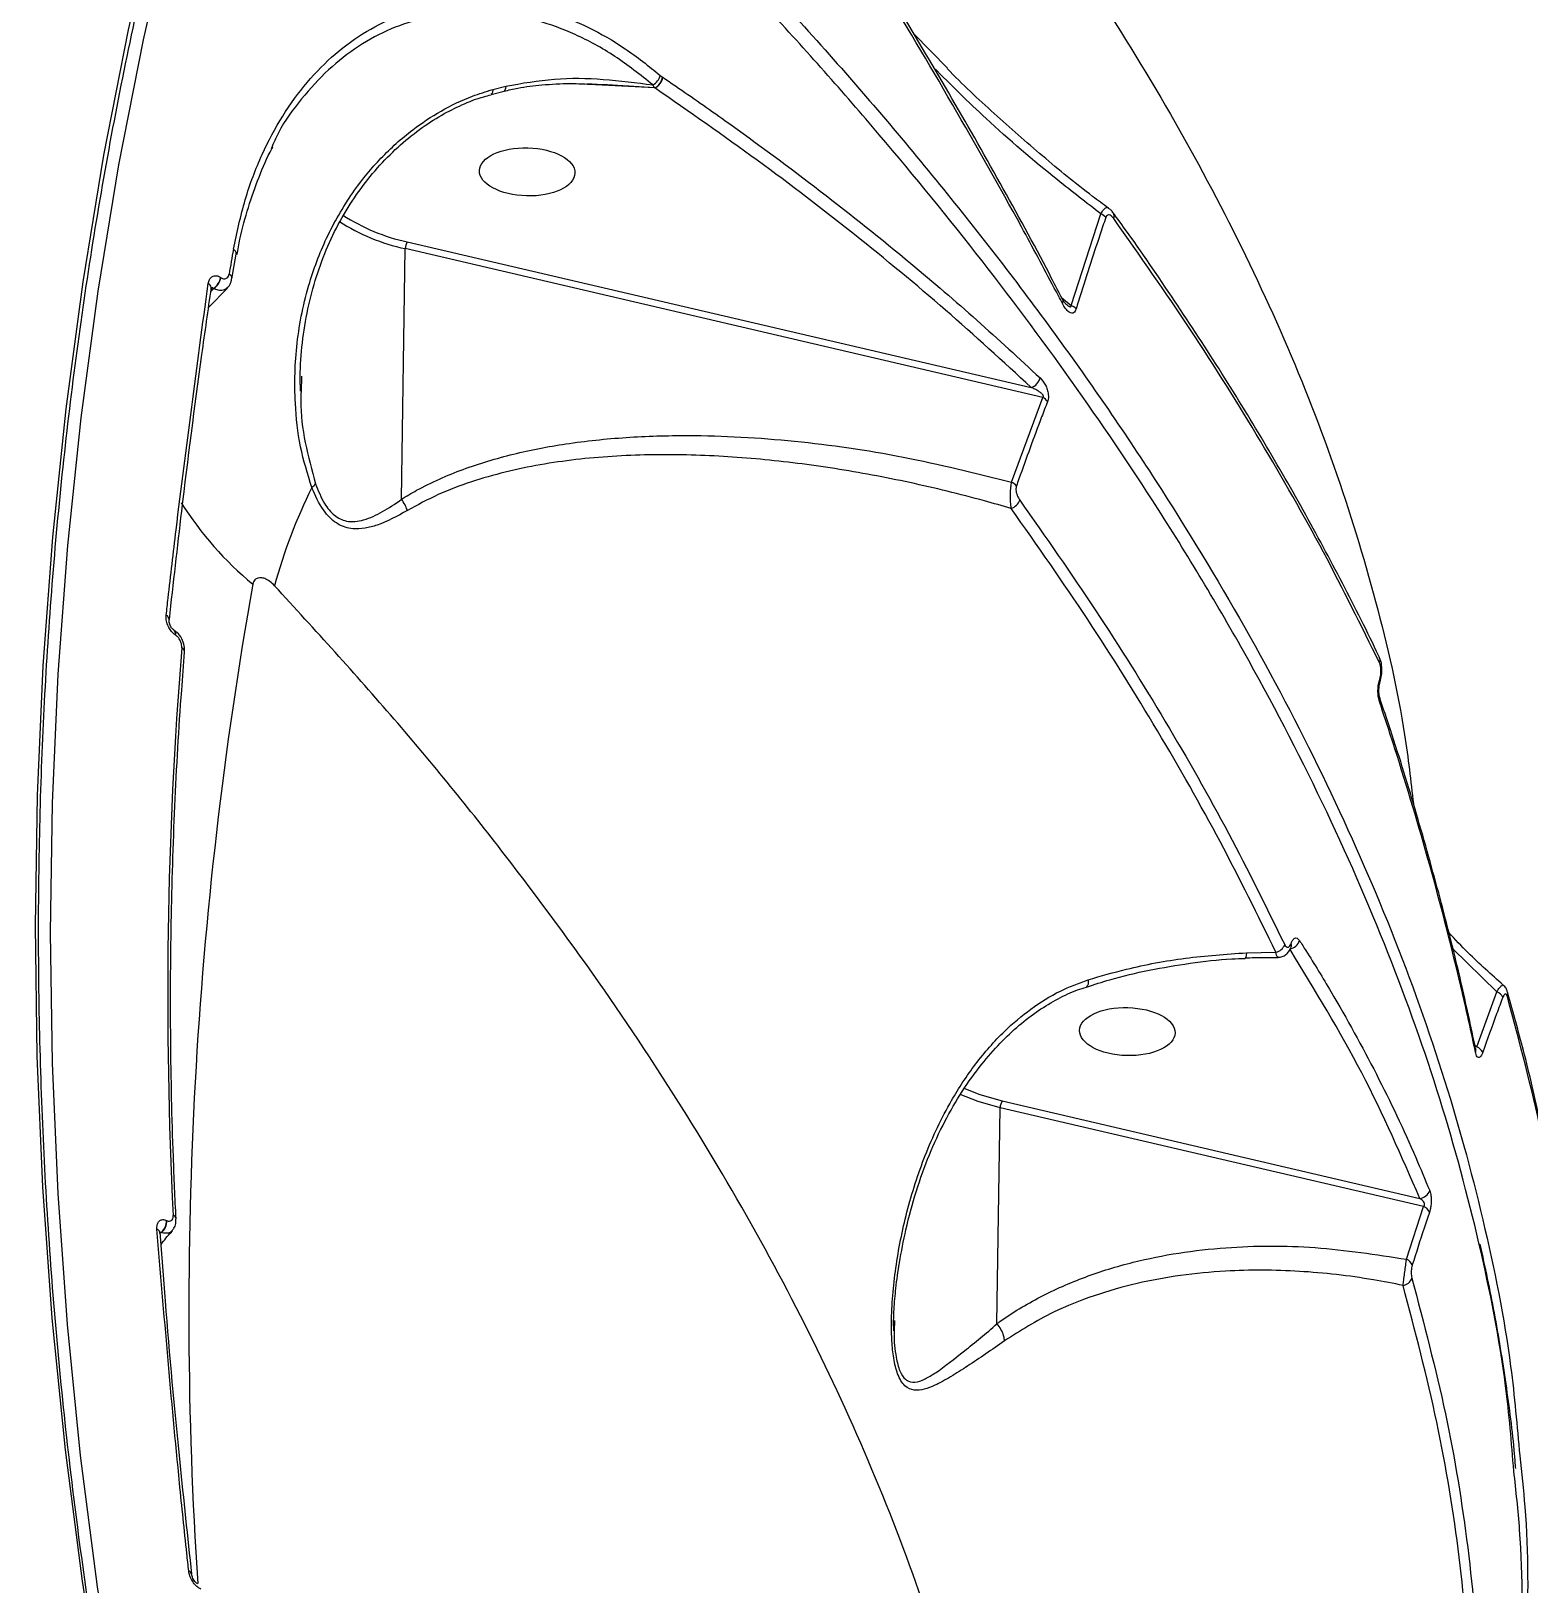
# Model space of a CAD drawing. Header units: millimetres. Extents: x -7245 to 6306, y -6696 to 5973.
# Drawn here: x 1462.9 to 1609.1, y -1767.3 to -1615.7 of the extents above; entities that cross this region are included whole.
import ezdxf

# ---------------------------------------------------------------- set-up
doc = ezdxf.new("R2010")
doc.units = ezdxf.units.MM
for name, color, linetype in [('DIKOM_ОБЪЕКТ', 7, 'Continuous'), ('DIKOM_РАЗМЕР_ЗОНА', 7, 'Continuous'), ('DIKOM_РАЗМЕР_ОБЪЕКТА', 7, 'Continuous')]:
    doc.layers.add(name, color=color, linetype=linetype)
doc.styles.add('style1', font='arial.ttf', dxfattribs={"width": 0.8})
doc.dimstyles.new('1-50', dxfattribs={"dimtxt": 300, "dimasz": 200, "dimexe": 100, "dimexo": 0, "dimgap": 100, "dimtad": 1, "dimtxsty": 'style1', "dimcen": 200, "dimclrd": 7, "dimclre": 7, "dimclrt": 7, "dimadec": 1, "dimazin": 2, "dimtfac": 1, "dimtmove": 0, "dimatfit": 2, "dimfxl": 0, "dimlwd": 25, "dimlwe": 18, "dimarcsym": 0})

# ---------------------------------------------------------------- blocks, each defined once
blk = doc.blocks.new('*D10')
at = {"layer": 'Defpoints', "color": 0, "transparency": 16777216}
for p in [(-4365.71, 2792.53), (4306.16, 475.6), (4306.16, -5965.27)]:
    blk.add_point(p, dxfattribs=at)
at = {"layer": 'DIKOM_РАЗМЕР_ОБЪЕКТА', "color": 7, "lineweight": 18, "transparency": 16777216}
for p, q in [((-4365.71, 2792.53), (-4365.71, -6065.27)), ((4306.16, 475.6), (4306.16, -6065.27))]:
    blk.add_line(p, q, dxfattribs=at)
at = {"layer": 'DIKOM_РАЗМЕР_ОБЪЕКТА', "color": 7, "lineweight": 25, "transparency": 16777216}
blk.add_line((-4165.71, -5965.27), (4106.16, -5965.27), dxfattribs=at)
at = {"layer": 'DIKOM_РАЗМЕР_ОБЪЕКТА', "color": 7, "transparency": 16777216}
for points in [[(-4165.71, -5931.93), (-4165.71, -5998.6), (-4365.71, -5965.27)], [(4106.16, -5931.93), (4106.16, -5998.6), (4306.16, -5965.27)]]:
    blk.add_solid(points, dxfattribs=at)
at = {"layer": 'DIKOM_РАЗМЕР_ОБЪЕКТА', "color": 7, "transparency": 16777216, "insert": (-85.78, -5712.1), "char_height": 300, "attachment_point": 5, "style": 'style1'}
blk.add_mtext('8650', dxfattribs=at)
blk = doc.blocks.new('*D11')
at = {"layer": 'Defpoints', "color": 0, "transparency": 16777216}
for p in [(-3472.32, 4472.83), (-6199.73, -2928.86), (1850.21, -2928.86)]:
    blk.add_point(p, dxfattribs=at)
at = {"layer": 'DIKOM_РАЗМЕР_ОБЪЕКТА', "color": 7, "lineweight": 18, "transparency": 16777216}
for p, q in [((-3472.32, 4472.83), (-6299.73, 4472.83)), ((1850.21, -2928.86), (-6299.73, -2928.86))]:
    blk.add_line(p, q, dxfattribs=at)
at = {"layer": 'DIKOM_РАЗМЕР_ОБЪЕКТА', "color": 7, "lineweight": 25, "transparency": 16777216}
blk.add_line((-6199.73, 4272.83), (-6199.73, -2728.86), dxfattribs=at)
at = {"layer": 'DIKOM_РАЗМЕР_ОБЪЕКТА', "color": 7, "transparency": 16777216}
for points in [[(-6233.06, 4272.83), (-6166.39, 4272.83), (-6199.73, 4472.83)], [(-6233.06, -2728.86), (-6166.39, -2728.86), (-6199.73, -2928.86)]]:
    blk.add_solid(points, dxfattribs=at)
at = {"layer": 'DIKOM_РАЗМЕР_ОБЪЕКТА', "color": 7, "transparency": 16777216, "insert": (-6452.9, 984.54), "char_height": 300, "attachment_point": 5, "rotation": 90, "style": 'style1'}
blk.add_mtext('7400', dxfattribs=at)
blk = doc.blocks.new('*D12')
at = {"layer": 'Defpoints', "color": 0, "transparency": 16777216}
for p in [(-5865.71, 123.34), (6306.18, -91.92), (6306.18, -6596.14)]:
    blk.add_point(p, dxfattribs=at)
at = {"layer": 'DIKOM_РАЗМЕР_ЗОНА', "color": 7, "lineweight": 18, "transparency": 16777216}
for p, q in [((-5865.71, 123.34), (-5865.71, -6696.14)), ((6306.18, -91.92), (6306.18, -6696.14))]:
    blk.add_line(p, q, dxfattribs=at)
at = {"layer": 'DIKOM_РАЗМЕР_ЗОНА', "color": 7, "lineweight": 25, "transparency": 16777216}
blk.add_line((-5665.71, -6596.14), (6106.18, -6596.14), dxfattribs=at)
at = {"layer": 'DIKOM_РАЗМЕР_ЗОНА', "color": 7, "transparency": 16777216}
for points in [[(-5665.71, -6562.81), (-5665.71, -6629.48), (-5865.71, -6596.14)], [(6106.18, -6562.81), (6106.18, -6629.48), (6306.18, -6596.14)]]:
    blk.add_solid(points, dxfattribs=at)
at = {"layer": 'DIKOM_РАЗМЕР_ЗОНА', "color": 7, "transparency": 16777216, "insert": (-71.19, -6342.97), "char_height": 300, "attachment_point": 5, "style": 'style1'}
blk.add_mtext('12150', dxfattribs=at)
blk = doc.blocks.new('*D13')
at = {"layer": 'Defpoints', "color": 0, "transparency": 16777216}
for p in [(-4231.86, 5972.83), (-6795, -4928.88), (1792.4, -4928.88)]:
    blk.add_point(p, dxfattribs=at)
at = {"layer": 'DIKOM_РАЗМЕР_ЗОНА', "color": 7, "lineweight": 18, "transparency": 16777216}
for p, q in [((-4231.86, 5972.83), (-6895, 5972.83)), ((1792.4, -4928.88), (-6895, -4928.88))]:
    blk.add_line(p, q, dxfattribs=at)
at = {"layer": 'DIKOM_РАЗМЕР_ЗОНА', "color": 7, "lineweight": 25, "transparency": 16777216}
blk.add_line((-6795, 5772.83), (-6795, -4728.88), dxfattribs=at)
at = {"layer": 'DIKOM_РАЗМЕР_ЗОНА', "color": 7, "transparency": 16777216}
for points in [[(-6828.33, 5772.83), (-6761.67, 5772.83), (-6795, 5972.83)], [(-6828.33, -4728.88), (-6761.67, -4728.88), (-6795, -4928.88)]]:
    blk.add_solid(points, dxfattribs=at)
at = {"layer": 'DIKOM_РАЗМЕР_ЗОНА', "color": 7, "transparency": 16777216, "insert": (-7048.17, 972.94), "char_height": 300, "attachment_point": 5, "rotation": 90, "style": 'style1'}
blk.add_mtext('10900', dxfattribs=at)

msp = doc.modelspace()

# ---------------------------------------------------------------- linework, layer by layer
at = {"layer": 'DIKOM_ОБЪЕКТ', "color": 7, "linetype": 'Continuous', "lineweight": 15}
for p, q in [((1549.064, -1615.973), (1552.37, -1619.295)), ((1524.331, -1620.018), (1524.55, -1620.182)), ((1524.55, -1620.182), (1524.58, -1620.202)), ((1507.818, -1621.871), (1509.085, -1621.555)), ((1507.983, -1621.389), (1509.247, -1621.064)), ((1523.788, -1621.237), (1515.431, -1620.818)), ((1523.757, -1621.229), (1521.259, -1621.061)), ((1523.757, -1621.229), (1523.602, -1620.945)), ((1523.788, -1621.237), (1523.757, -1621.229)), ((1564.424, -1642.46), (1567.323, -1633.532)), ((1499.069, -1661.384), (1499.439, -1636.927)), ((1561.655, -1651.456), (1499.439, -1636.927)), ((1499.642, -1636.264), (1560.523, -1650.479)), ((1482.519, -1639.865), (1482.943, -1637.459)), ((1481.432, -1639.738), (1481.451, -1639.751)), ((1480.248, -1642.677), (1482.081, -1640.789)), ((1480.47, -1641.111), (1480.746, -1640.817)), ((1480.727, -1640.805), (1480.491, -1640.961)), ((1480.746, -1640.817), (1480.727, -1640.805)), ((1563.487, -1641.701), (1564.424, -1642.46)), ((1489.322, -1649.375), (1489.274, -1650.863)), ((1558.613, -1659.715), (1561.655, -1651.456)), ((1476.392, -1673.152), (1476.393, -1673.133)), ((1476.856, -1674.144), (1476.837, -1674.132)), ((1477.032, -1674.658), (1477.013, -1674.646)), ((1477.908, -1676.294), (1477.909, -1676.282)), ((1605.975, -1709.469), (1601.652, -1705.239)), ((1581.526, -1705.657), (1584.407, -1705.606)), ((1604.013, -1714.841), (1605.975, -1709.469)), ((1603.823, -1714.687), (1604.013, -1714.841)), ((1557.701, -1720.12), (1598.447, -1729.635)), ((1557.179, -1741.863), (1557.498, -1720.784)), ((1598.823, -1730.434), (1557.498, -1720.784)), ((1597.15, -1735.58), (1598.823, -1730.434)), ((1476.149, -1731.795), (1476.168, -1731.804)), ((1475.623, -1732.96), (1475.503, -1733.058)), ((1475.642, -1732.969), (1475.623, -1732.96)), ((1547.193, -1741.549), (1547.151, -1742.557)), ((1478.592, -1766.324), (1478.591, -1766.309))]:
    msp.add_line(p, q, dxfattribs=at)
at = {"layer": 'DIKOM_ОБЪЕКТ', "color": 7, "linetype": 'Continuous', "lineweight": 15, "flags": 128}
for points in [[(1481.67, -1831.159), (1478.199, -1818.371), (1475.087, -1805.555), (1472.337, -1792.719), (1469.951, -1779.87), (1467.931, -1767.018), (1466.278, -1754.171), (1464.992, -1741.337), (1464.075, -1728.525), (1463.528, -1715.743), (1463.35, -1703), (1463.542, -1690.304), (1464.103, -1677.663), (1465.035, -1665.085), (1466.334, -1652.579), (1468.002, -1640.154), (1470.036, -1627.816), (1472.436, -1615.574), (1475.199, -1603.437), (1478.325, -1591.412), (1481.811, -1579.507), (1485.654, -1567.73)], [(1487.036, -1568.854), (1483.204, -1580.596), (1479.729, -1592.466), (1476.612, -1604.455), (1473.857, -1616.555), (1471.465, -1628.76), (1469.436, -1641.061), (1467.774, -1653.449), (1466.478, -1665.918), (1465.55, -1678.457), (1464.99, -1691.06), (1464.799, -1703.718), (1464.976, -1716.423), (1465.522, -1729.166), (1466.436, -1741.94), (1467.717, -1754.735), (1469.366, -1767.543), (1471.38, -1780.357), (1473.759, -1793.167), (1476.5, -1805.965), (1479.602, -1818.742), (1483.064, -1831.492)], [(1509.247, -1621.064), (1509.221, -1621.304), (1509.166, -1621.464), (1509.086, -1621.538), (1509.077, -1621.541)], [(1480.492, -1640.757), (1480.493, -1640.734), (1480.492, -1640.716)], [(1594.576, -1679.214), (1594.583, -1679.095), (1594.535, -1678.964)], [(1581.526, -1705.657), (1581.497, -1705.918), (1581.458, -1706.095), (1581.411, -1706.179), (1581.395, -1706.185)], [(1553.954, -1718.889), (1555.504, -1719.489), (1557.701, -1720.12)], [(1557.498, -1720.784), (1555.347, -1720.173), (1553.608, -1719.504)]]:
    msp.add_lwpolyline(points, dxfattribs=at)
at = {"layer": 'DIKOM_ОБЪЕКТ', "color": 7, "linetype": 'Continuous', "lineweight": 15}
for centre, radius, start, end in [((1522.88, -1619.626), 1.503, 298.69095, 344.87228), ((1523.212, -1619.993), 1.351, 293.77949, 351.94824), ((1523.226, -1619.987), 1.37, 294.22002, 350.98299), ((1503.462, -1618.234), 18.43, 236.74773, 258.03692), ((1566.78, -1634.757), 1.341, 40.34188, 66.08302), ((1568.053, -1633.749), 0.575, 335.77379, 32.31164), ((1503.438, -1618.175), 19.174, 237.0494, 257.96122), ((1889.553, -1709.819), 413.347, 169.85222, 170.19134), ((1482.451, -1637.433), 0.493, 357.00589, 63.25142), ((1500.65, -1636.935), 1.212, 146.33701, 179.63116), ((1479.841, -1639.453), 1.616, 303.23767, 349.83852), ((1479.859, -1639.465), 1.617, 303.24864, 349.82755), ((1482.025, -1639.844), 0.495, 358.07384, 63.17687), ((1479.967, -1640.814), 0.534, 10.58709, 62.85079), ((1563.236, -1642.044), 0.401, 325.04473, 26.69872), ((1563.92, -1643.679), 1.319, 41.47598, 67.52346), ((1560.156, -1649.267), 1.267, 286.84878, 347.07384), ((1561.1, -1652.568), 1.244, 34.93807, 63.48235), ((1558.085, -1660.83), 1.233, 36.21902, 64.68882), ((1538.89, -1684.112), 54.121, 153.82393, 164.70375), ((1489.411, -1658.927), 1.595, 304.71864, 323.16514), ((1506.089, -1643.709), 33.733, 212.32979, 230.34332), ((1558.127, -1660.992), 1.374, 289.23613, 339.04421), ((1885.192, -1740.684), 406.874, 169.94972, 183.73983), ((1475.892, -1673.163), 0.503, 3.42108, 63.88424), ((1476.499, -1674.536), 0.526, 347.93536, 50.54573), ((1476.514, -1674.548), 0.529, 347.99499, 49.09966), ((1899.827, -1709.981), 423.572, 175.38339, 182.8839), ((1477.421, -1676.332), 0.49, 5.84714, 64.78685), ((1593.952, -1677.114), 0.611, 336.69359, 24.35819), ((1594.071, -1680.892), 0.495, 331.55635, 17.26301), ((1584.149, -1704.439), 1.196, 282.49721, 338.99343), ((1585.582, -1704.142), 1.162, 278.90349, 344.39247), ((1585.484, -1704.929), 0.437, 341.22924, 24.45324), ((1605.557, -1710.471), 1.086, 24.76539, 67.31875), ((1606.396, -1709.676), 0.643, 337.35455, 16.78217), ((1603.387, -1715.136), 0.542, 335.45839, 12.32758), ((1603.617, -1715.836), 1.071, 25.38361, 68.31479), ((1558.713, -1720.793), 1.215, 146.38315, 179.60804), ((1598.36, -1728.533), 1.105, 274.49652, 341.84799), ((1598.444, -1731.364), 1.005, 20.9338, 67.80912), ((1474.725, -1731.853), 1.426, 309.07045, 2.34934), ((1474.743, -1731.862), 1.426, 309.07045, 2.34934), ((1476.651, -1731.694), 0.426, 9.96349, 70.70279), ((1475.087, -1733.04), 0.412, 13.97651, 73.17354), ((1596.789, -1736.505), 0.993, 21.61428, 68.70234), ((1596.661, -1737.054), 1.086, 277.86958, 339.23436), ((1478.184, -1766.413), 0.42, 14.29474, 72.43751)]:
    msp.add_arc(centre, radius, start, end, dxfattribs=at)
for centre in [(1511.342, -1629.432), (1569.904, -1713.358)]:
    msp.add_ellipse(centre, major_axis=(4.66, -0.123), ratio=0.503347, dxfattribs=at)
for points, knots in [([(1611.735, -1730.553), (1611.797, -1730.482), (1614.224, -1727.672), (1618.346, -1721.233), (1624.09, -1711.082), (1629.004, -1699.75), (1633.181, -1687.335), (1636.493, -1673.952), (1638.883, -1659.947), (1640.379, -1645.48), (1641.044, -1630.662), (1640.909, -1615.09), (1639.938, -1598.789), (1638.116, -1581.804), (1635.499, -1564.614), (1632.132, -1547.298), (1628.073, -1529.932), (1623.243, -1512.134), (1617.608, -1493.947), (1611.234, -1475.427), (1606.375, -1462.986), (1603.947, -1456.769)], [0, 0, 0, 0, 0.0014352, 0.0567043, 0.1119282, 0.1691497, 0.2263713, 0.2844154, 0.3424592, 0.3969737, 0.4515325, 0.5060487, 0.5621539, 0.6183036, 0.6744095, 0.7279392, 0.7815079, 0.8350377, 0.8900106, 0.9450259, 1, 1, 1, 1]), ([(1524.277, -1560.036), (1527.917, -1563.782), (1535.199, -1571.273), (1545.2, -1582.714), (1554.493, -1594.284), (1563.279, -1606.377), (1571.412, -1618.936), (1578.749, -1631.925), (1585.057, -1645.021), (1590.28, -1658.187), (1594.296, -1671.369), (1596.829, -1682.372), (1597.566, -1688.891), (1597.82, -1691.134)], [0, 0, 0, 0, 0.0875484, 0.1750959, 0.2635157, 0.3519349, 0.4496808, 0.5475027, 0.6452481, 0.7458731, 0.8465839, 0.9472079, 1, 1, 1, 1]), ([(1487.222, -1566.991), (1490.343, -1569.572), (1498.753, -1576.528), (1511.716, -1588.119), (1525.837, -1601.79), (1539.088, -1615.822), (1551.403, -1630.177), (1562.71, -1644.813), (1572.762, -1659.406), (1581.552, -1673.908), (1589.106, -1688.274), (1595.54, -1702.735), (1600.803, -1717.249), (1604.778, -1731.752), (1607.29, -1744.288), (1607.943, -1751.869), (1608.193, -1754.769)], [0, 0, 0, 0, 0.0440363, 0.1186347, 0.1932897, 0.2678876, 0.3446514, 0.4214794, 0.4982436, 0.5728417, 0.6474973, 0.7220949, 0.7988585, 0.8756867, 0.9524506, 1, 1, 1, 1]), ([(1481.958, -1831.369), (1481.384, -1829.331), (1479.718, -1823.416), (1477.186, -1813.604), (1474.465, -1801.931), (1472.048, -1790.243), (1469.932, -1778.546), (1468.119, -1766.847), (1466.612, -1755.153), (1465.409, -1743.47), (1464.512, -1731.803), (1463.921, -1720.16), (1463.637, -1708.547), (1463.66, -1696.97), (1463.989, -1685.436), (1464.625, -1673.95), (1465.568, -1662.519), (1466.816, -1651.15), (1468.369, -1639.848), (1470.227, -1628.618), (1472.388, -1617.469), (1474.851, -1606.406), (1477.613, -1595.434), (1480.68, -1584.561), (1483.486, -1575.531), (1485.31, -1570.143), (1485.93, -1568.313)], [0, 0, 0, 0, 0.0228199, 0.0662156, 0.109612, 0.1530093, 0.1964083, 0.2398059, 0.2832064, 0.3266051, 0.3700062, 0.413408, 0.4568099, 0.5002118, 0.5436162, 0.5870198, 0.6304243, 0.6738299, 0.7172353, 0.7606422, 0.804049, 0.8474571, 0.8908644, 0.9342735, 0.977682, 1, 1, 1, 1]), ([(1607.628, -1756.254), (1607.398, -1753.484), (1606.792, -1746.168), (1604.388, -1734.04), (1600.61, -1719.958), (1595.512, -1705.593), (1589.131, -1690.998), (1581.436, -1676.218), (1572.978, -1662.195), (1563.983, -1648.973), (1554.662, -1636.566), (1544.491, -1624.208), (1533.483, -1611.934), (1521.763, -1599.875), (1509.389, -1588.089), (1497.81, -1577.781), (1490.153, -1571.438), (1487.036, -1568.854)], [0, 0, 0, 0, 0.045532, 0.1202861, 0.1950977, 0.2698527, 0.3467782, 0.4237658, 0.5006916, 0.5657518, 0.6308887, 0.6960243, 0.7617778, 0.8275306, 0.8916283, 0.955871, 1, 1, 1, 1]), ([(1563.564, -1642.274), (1563.304, -1641.776), (1562.001, -1639.291), (1558.53, -1632.819), (1552.907, -1622.842), (1544.468, -1608.698), (1537.814, -1598.563), (1533.78, -1592.419)], [0, 0, 0, 0, 0.0299904, 0.1499521, 0.3900738, 0.6301929, 1, 1, 1, 1]), ([(1563.576, -1641.874), (1563.151, -1641.047), (1561.213, -1637.273), (1557.528, -1630.549), (1552.524, -1621.723), (1547.292, -1612.926), (1541.836, -1604.159), (1537.356, -1597.187), (1534.618, -1593.144), (1533.85, -1592.01)], [0, 0, 0, 0, 0.0499395, 0.2277327, 0.404608, 0.5807532, 0.7563626, 0.9316165, 1, 1, 1, 1]), ([(1482.672, -1636.993), (1483.022, -1635.356), (1483.721, -1632.082), (1485.374, -1627.744), (1487.415, -1623.907), (1489.815, -1620.618), (1492.561, -1617.837), (1495.627, -1615.627), (1498.947, -1614), (1502.467, -1612.98), (1506.135, -1612.608), (1509.886, -1612.864), (1513.638, -1613.743), (1517.327, -1615.252), (1520.919, -1617.288), (1523.195, -1619.109), (1524.331, -1620.018)], [0, 0, 0, 0, 0.0751105, 0.1502188, 0.2212841, 0.292578, 0.3636473, 0.4347713, 0.5061244, 0.5772499, 0.6483409, 0.7196596, 0.7907519, 0.8604293, 0.9303209, 1, 1, 1, 1]), ([(1501.35, -1614.391), (1500.24, -1614.714), (1497.985, -1615.37), (1494.832, -1617.106), (1491.89, -1619.387), (1489.3, -1622.253), (1487.383, -1624.808), (1486.584, -1626.643), (1486.356, -1627.167)], [0, 0, 0, 0, 0.1804068, 0.3665847, 0.552735, 0.7394809, 0.9256272, 1, 1, 1, 1]), ([(1523.602, -1620.945), (1522.375, -1619.97), (1519.922, -1618.02), (1516.127, -1615.971), (1512.357, -1614.584), (1508.655, -1613.836), (1505.01, -1613.774), (1502.558, -1613.985), (1501.389, -1614.378), (1501.35, -1614.391)], [0, 0, 0, 0, 0.1741456, 0.3482909, 0.509719, 0.6716643, 0.8330935, 0.9944817, 1, 1, 1, 1]), ([(1509.247, -1621.064), (1510.828, -1620.783), (1513.992, -1620.222), (1518.784, -1620.314), (1521.989, -1620.734), (1523.602, -1620.945)], [0, 0, 0, 0, 0.3317312, 0.6638402, 1, 1, 1, 1]), ([(1524.58, -1620.202), (1524.988, -1620.481), (1527.033, -1621.876), (1532.264, -1625.538), (1540.027, -1631.281), (1548.173, -1637.803), (1555.295, -1643.896), (1559.358, -1647.666), (1561.39, -1649.551)], [0, 0, 0, 0, 0.0299869, 0.1499465, 0.3900556, 0.6301661, 0.8150815, 1, 1, 1, 1]), ([(1567.323, -1633.532), (1565.909, -1632.438), (1562.07, -1629.47), (1556.56, -1624.773), (1552.704, -1620.94), (1551.025, -1619.27)], [0, 0, 0, 0, 0.2477103, 0.6722876, 1, 1, 1, 1]), ([(1568.082, -1632.981), (1567.558, -1632.597), (1565.352, -1630.977), (1561.607, -1627.904), (1556.888, -1623.742), (1553.791, -1620.873), (1552.326, -1619.349), (1552.318, -1619.341)], [0, 0, 0, 0, 0.0936409, 0.3941823, 0.695847, 0.9983501, 1, 1, 1, 1]), ([(1490.32, -1660.238), (1489.913, -1658.924), (1489.088, -1656.262), (1488.579, -1651.487), (1488.725, -1646.075), (1489.859, -1640.544), (1491.797, -1635.525), (1494.188, -1631.455), (1497.019, -1628.013), (1499.893, -1625.424), (1502.926, -1623.415), (1505.586, -1622.123), (1507.316, -1621.593), (1507.983, -1621.389)], [0, 0, 0, 0, 0.0889117, 0.180128, 0.3049748, 0.4334616, 0.5379148, 0.6451592, 0.7294075, 0.8158737, 0.884783, 0.9555197, 1, 1, 1, 1]), ([(1489.217, -1650.853), (1489.205, -1650.376), (1489.167, -1648.791), (1489.365, -1646.099), (1489.878, -1642.832), (1490.715, -1639.672), (1491.833, -1636.686), (1493.216, -1633.895), (1494.843, -1631.34), (1496.677, -1629.039), (1498.668, -1627.013), (1500.777, -1625.282), (1502.881, -1623.905), (1504.993, -1622.847), (1506.619, -1622.197), (1507.583, -1621.972), (1507.819, -1621.916)], [0, 0, 0, 0, 0.0389586, 0.1294989, 0.2211472, 0.3100333, 0.3967665, 0.480981, 0.5627941, 0.6412613, 0.7171898, 0.7897536, 0.8587891, 0.9176375, 0.9798313, 1, 1, 1, 1]), ([(1507.983, -1621.389), (1507.982, -1621.413), (1507.976, -1621.569), (1507.935, -1621.793), (1507.846, -1621.837), (1507.803, -1621.858)], [0, 0, 0, 0, 0.0887438, 0.5525781, 1, 1, 1, 1]), ([(1509.081, -1621.561), (1509.528, -1621.452), (1510.754, -1621.153), (1512.914, -1620.905), (1515.375, -1620.768), (1517.052, -1620.852), (1517.803, -1620.89)], [0, 0, 0, 0, 0.1549988, 0.4255651, 0.7430186, 1, 1, 1, 1]), ([(1521.259, -1621.061), (1521.227, -1621.059), (1519.864, -1620.962), (1518.5, -1620.914), (1517.167, -1620.868)], [0, 0, 0, 0, 0.0229714, 1, 1, 1, 1]), ([(1560.523, -1650.479), (1557.776, -1647.951), (1552.283, -1642.896), (1543.326, -1635.508), (1533.898, -1628.257), (1527.158, -1623.577), (1523.788, -1621.237)], [0, 0, 0, 0, 0.2492685, 0.4985351, 0.7492683, 1, 1, 1, 1]), ([(1483.033, -1637.503), (1483.122, -1636.997), (1483.403, -1635.4), (1484.107, -1632.862), (1485.152, -1629.929), (1485.971, -1627.973), (1486.488, -1627.063), (1486.523, -1627)], [0, 0, 0, 0, 0.1299048, 0.4104133, 0.6936717, 0.9789279, 1, 1, 1, 1]), ([(1567.802, -1633.889), (1567.618, -1634.43), (1566.699, -1637.136), (1565.74, -1640.112), (1564.986, -1642.554), (1564.908, -1642.806)], [0, 0, 0, 0, 0.1831719, 0.915899, 1, 1, 1, 1]), ([(1567.323, -1633.532), (1567.399, -1633.397), (1567.551, -1633.129), (1567.786, -1632.934), (1567.968, -1632.883), (1568.049, -1632.962), (1568.076, -1632.989)], [0, 0, 0, 0, 0.2826526, 0.5649809, 0.8532713, 1, 1, 1, 1]), ([(1568.577, -1633.985), (1568.497, -1633.887), (1568.357, -1633.715), (1568.147, -1633.611), (1567.989, -1633.629), (1567.873, -1633.722), (1567.826, -1633.834), (1567.802, -1633.889)], [0, 0, 0, 0, 0.3195872, 0.5618989, 0.7279367, 0.8641428, 1, 1, 1, 1]), ([(1568.524, -1633.463), (1568.464, -1633.363), (1568.352, -1633.176), (1568.168, -1633.052), (1568.083, -1632.995)], [0, 0, 0, 0, 0.5369542, 1, 1, 1, 1]), ([(1594.507, -1676.862), (1594.484, -1676.812), (1593.38, -1674.396), (1590.927, -1669.593), (1587.128, -1662.47), (1583.007, -1655.343), (1578.624, -1648.223), (1573.933, -1641.119), (1570.561, -1636.193), (1568.677, -1633.642), (1568.532, -1633.446)], [0, 0, 0, 0, 0.0034874, 0.1672489, 0.3310904, 0.4950224, 0.6588922, 0.8226362, 0.9863746, 1, 1, 1, 1]), ([(1594.513, -1677.355), (1592.735, -1673.752), (1589.179, -1666.546), (1582.979, -1655.697), (1576.201, -1644.832), (1571.118, -1637.601), (1568.577, -1633.985)], [0, 0, 0, 0, 0.2491208, 0.4982392, 0.749119, 1, 1, 1, 1]), ([(1480.211, -1640.339), (1480.243, -1640.201), (1480.307, -1639.925), (1480.545, -1639.657), (1480.855, -1639.542), (1481.167, -1639.586), (1481.358, -1639.696), (1481.432, -1639.738)], [0, 0, 0, 0, 0.2183313, 0.4368021, 0.6529917, 0.8657856, 1, 1, 1, 1]), ([(1481.451, -1639.751), (1481.463, -1639.758), (1481.55, -1639.815), (1481.72, -1639.879), (1481.91, -1639.866), (1482.07, -1639.778), (1482.19, -1639.635), (1482.231, -1639.474), (1482.249, -1639.402)], [0, 0, 0, 0, 0.0339869, 0.2521894, 0.4705402, 0.5979769, 0.8192858, 1, 1, 1, 1]), ([(1482.034, -1640.759), (1482.091, -1640.713), (1482.28, -1640.559), (1482.444, -1640.235), (1482.485, -1639.961), (1482.5, -1639.858)], [0, 0, 0, 0, 0.2099214, 0.7025792, 1, 1, 1, 1]), ([(1476.113, -1672.711), (1476.176, -1672.157), (1476.489, -1669.387), (1477.739, -1658.651), (1479.126, -1648.374), (1480.211, -1640.339)], [0, 0, 0, 0, 0.0517067, 0.2585523, 1, 1, 1, 1]), ([(1476.419, -1673.137), (1476.816, -1669.612), (1477.783, -1661.035), (1479.163, -1650.235), (1480.208, -1642.933), (1480.519, -1640.762)], [0, 0, 0, 0, 0.3289636, 0.8005159, 1, 1, 1, 1]), ([(1480.485, -1640.864), (1480.487, -1640.83), (1480.493, -1640.761), (1480.506, -1640.644), (1480.506, -1640.709), (1480.506, -1640.71)], [0, 0, 0, 0, 0.4916952, 0.9987542, 1, 1, 1, 1]), ([(1480.727, -1640.805), (1480.704, -1640.79), (1480.644, -1640.752), (1480.559, -1640.738), (1480.506, -1640.763), (1480.493, -1640.769)], [0, 0, 0, 0, 0.3188564, 0.8268043, 1, 1, 1, 1]), ([(1482.043, -1640.755), (1482.022, -1640.784), (1481.952, -1640.884), (1481.709, -1640.987), (1481.327, -1641.039), (1480.963, -1640.929), (1480.771, -1640.831), (1480.746, -1640.817)], [0, 0, 0, 0, 0.0805013, 0.2777034, 0.6143884, 0.9482275, 1, 1, 1, 1]), ([(1564.908, -1642.806), (1564.876, -1642.889), (1564.812, -1643.057), (1564.663, -1643.194), (1564.469, -1643.238), (1564.191, -1643.13), (1563.866, -1642.8), (1563.663, -1642.446), (1563.564, -1642.274)], [0, 0, 0, 0, 0.1099066, 0.2201226, 0.3257857, 0.4925913, 0.7537657, 1, 1, 1, 1]), ([(1563.926, -1642.347), (1563.919, -1642.342), (1563.903, -1642.33), (1563.813, -1642.226), (1563.705, -1642.077), (1563.631, -1641.922), (1563.604, -1641.863)], [0, 0, 0, 0, 0.1595207, 0.4041431, 0.7749048, 1, 1, 1, 1]), ([(1563.918, -1642.334), (1563.952, -1642.364), (1564.056, -1642.457), (1564.204, -1642.552), (1564.332, -1642.599), (1564.388, -1642.593), (1564.409, -1642.577), (1564.423, -1642.555), (1564.432, -1642.52), (1564.427, -1642.483), (1564.424, -1642.46)], [0, 0, 0, 0, 0.1743331, 0.53814, 0.7131546, 0.7739423, 0.8352115, 0.8521105, 0.9122933, 1, 1, 1, 1]), ([(1561.655, -1651.456), (1561.664, -1651.448), (1561.684, -1651.432), (1561.707, -1651.397), (1561.716, -1651.363), (1561.717, -1651.326), (1561.708, -1651.28), (1561.648, -1651.161), (1561.488, -1651.008), (1561.22, -1650.819), (1560.89, -1650.639), (1560.644, -1650.532), (1560.523, -1650.479)], [0, 0, 0, 0, 0.025463, 0.0517188, 0.0782409, 0.0865642, 0.115008, 0.1529701, 0.3030633, 0.4907613, 0.7490019, 1, 1, 1, 1]), ([(1561.39, -1649.551), (1561.579, -1649.762), (1561.848, -1650.063), (1562.104, -1650.669), (1562.202, -1651.099), (1562.209, -1651.484), (1562.169, -1651.717), (1562.129, -1651.827), (1562.119, -1651.856)], [0, 0, 0, 0, 0.4029568, 0.5733939, 0.7451402, 0.8533529, 0.9617241, 1, 1, 1, 1]), ([(1489.274, -1650.863), (1489.261, -1651.165), (1489.19, -1652.837), (1489.6, -1655.911), (1490.323, -1658.551), (1490.688, -1659.883)], [0, 0, 0, 0, 0.0982468, 0.5450778, 1, 1, 1, 1]), ([(1562.119, -1651.856), (1561.927, -1652.356), (1560.965, -1654.856), (1559.957, -1657.607), (1559.162, -1659.868), (1559.081, -1660.101)], [0, 0, 0, 0, 0.1831864, 0.915879, 1, 1, 1, 1]), ([(1499.069, -1661.384), (1499.559, -1661.09), (1501.452, -1659.959), (1505.05, -1658.38), (1509.951, -1656.908), (1515.281, -1655.884), (1520.976, -1655.283), (1528.406, -1655.063), (1537.426, -1655.57), (1548.01, -1657.081), (1555.081, -1658.838), (1558.613, -1659.715)], [0, 0, 0, 0, 0.0310708, 0.1198388, 0.2089524, 0.2979309, 0.3968242, 0.4957439, 0.6636331, 0.8319732, 1, 1, 1, 1]), ([(1558.58, -1662.289), (1557.712, -1662.04), (1554.416, -1661.094), (1548.669, -1659.698), (1541.36, -1658.328), (1534.08, -1657.408), (1526.816, -1656.974), (1519.614, -1657.095), (1512.546, -1657.89), (1506.905, -1659.26), (1502.622, -1660.867), (1500.638, -1661.952), (1499.646, -1662.495)], [0, 0, 0, 0, 0.0419954, 0.159522, 0.2774924, 0.395317, 0.5131216, 0.6338765, 0.7545638, 0.8758701, 0.9379468, 1, 1, 1, 1]), ([(1558.58, -1662.289), (1558.552, -1662.087), (1558.496, -1661.681), (1558.483, -1660.923), (1558.526, -1660.224), (1558.587, -1659.87), (1558.613, -1659.715)], [0, 0, 0, 0, 0.2830161, 0.5674593, 0.8111552, 1, 1, 1, 1]), ([(1499.646, -1662.495), (1498.66, -1663.034), (1497.283, -1663.786), (1495.506, -1664.256), (1494.224, -1664.336), (1492.854, -1663.935), (1491.466, -1662.649), (1490.714, -1661.229), (1490.361, -1660.342), (1490.32, -1660.238)], [0, 0, 0, 0, 0.2865237, 0.4002715, 0.5162967, 0.6574593, 0.7993961, 0.976346, 1, 1, 1, 1]), ([(1490.688, -1659.883), (1490.95, -1660.55), (1491.424, -1661.751), (1492.499, -1663.06), (1493.85, -1663.686), (1495.458, -1663.481), (1497.254, -1662.641), (1498.431, -1661.857), (1499.07, -1661.392), (1499.071, -1661.391)], [0, 0, 0, 0, 0.1595287, 0.2875373, 0.4150208, 0.5934495, 0.7961978, 0.9997215, 1, 1, 1, 1]), ([(1499.071, -1661.391), (1499.071, -1661.391), (1499.069, -1661.389), (1499.069, -1661.386), (1499.069, -1661.384), (1499.069, -1661.384)], [0, 0, 0, 0, 0.3291514, 0.8074801, 1, 1, 1, 1]), ([(1499.646, -1662.495), (1499.636, -1662.463), (1499.579, -1662.273), (1499.419, -1661.883), (1499.194, -1661.566), (1499.071, -1661.391)], [0, 0, 0, 0, 0.0844997, 0.4973499, 1, 1, 1, 1]), ([(1559.081, -1660.101), (1559.066, -1660.155), (1559.035, -1660.267), (1559.029, -1660.491), (1559.067, -1660.749), (1559.182, -1661.121), (1559.318, -1661.337), (1559.41, -1661.483)], [0, 0, 0, 0, 0.1212692, 0.2522295, 0.411725, 0.5993892, 1, 1, 1, 1]), ([(1584.407, -1705.606), (1582.638, -1702.008), (1579.099, -1694.811), (1572.926, -1683.976), (1566.175, -1673.124), (1561.111, -1665.901), (1558.58, -1662.289)], [0, 0, 0, 0, 0.2491217, 0.4982437, 0.7491224, 1, 1, 1, 1]), ([(1559.41, -1661.483), (1561.927, -1665.075), (1566.962, -1672.259), (1573.711, -1683.102), (1579.913, -1693.98), (1583.481, -1701.238), (1585.265, -1704.867)], [0, 0, 0, 0, 0.2491178, 0.4982431, 0.749122, 1, 1, 1, 1]), ([(1486.686, -1669.835), (1486.536, -1669.689), (1486.225, -1669.385), (1485.77, -1669.13), (1485.369, -1669.034), (1485.038, -1669.066), (1484.791, -1669.211), (1484.627, -1669.428), (1484.582, -1669.599), (1484.561, -1669.68)], [0, 0, 0, 0, 0.1944266, 0.4037296, 0.5539026, 0.6910403, 0.8350779, 0.9219341, 1, 1, 1, 1]), ([(1558.121, -1836.564), (1558.492, -1833.283), (1559.314, -1826.023), (1559.17, -1814.382), (1558.032, -1801.792), (1555.72, -1788.843), (1552.243, -1775.585), (1547.575, -1762.055), (1541.859, -1748.637), (1535.166, -1735.38), (1527.583, -1722.326), (1518.956, -1709.187), (1509.251, -1696.009), (1498.558, -1682.817), (1490.643, -1674.161), (1486.686, -1669.835)], [0, 0, 0, 0, 0.0639717, 0.141576, 0.2192413, 0.2968462, 0.3767128, 0.456645, 0.5365121, 0.6127135, 0.6889696, 0.7651716, 0.843427, 0.9217429, 1, 1, 1, 1]), ([(1477.013, -1674.646), (1476.941, -1674.593), (1476.753, -1674.457), (1476.477, -1674.123), (1476.24, -1673.665), (1476.099, -1673.165), (1476.108, -1672.862), (1476.113, -1672.711)], [0, 0, 0, 0, 0.1343153, 0.3469538, 0.5632941, 0.7816449, 1, 1, 1, 1]), ([(1476.835, -1674.129), (1476.821, -1674.12), (1476.787, -1674.099), (1476.695, -1674.008), (1476.589, -1673.866), (1476.49, -1673.679), (1476.417, -1673.468), (1476.387, -1673.288), (1476.388, -1673.179), (1476.392, -1673.156), (1476.392, -1673.154)], [0, 0, 0, 0, 0.0995993, 0.2307916, 0.3649263, 0.5185476, 0.6774941, 0.8407802, 0.9808486, 1, 1, 1, 1]), ([(1477.898, -1676.293), (1477.901, -1676.096), (1477.909, -1675.657), (1477.644, -1674.979), (1477.276, -1674.431), (1476.954, -1674.239), (1476.843, -1674.173)], [0, 0, 0, 0, 0.2404059, 0.5349553, 0.8404343, 1, 1, 1, 1]), ([(1477.63, -1675.889), (1477.63, -1675.887), (1477.638, -1675.796), (1477.626, -1675.59), (1477.546, -1675.317), (1477.418, -1675.056), (1477.252, -1674.825), (1477.103, -1674.712), (1477.032, -1674.658)], [0, 0, 0, 0, 0.0042127, 0.219689, 0.4356006, 0.5681281, 0.7937345, 1, 1, 1, 1]), ([(1477.071, -1731.621), (1476.979, -1729.61), (1476.713, -1723.772), (1476.506, -1714.129), (1476.552, -1702.711), (1476.911, -1691.338), (1477.418, -1682.541), (1477.81, -1677.538), (1477.908, -1676.297)], [0, 0, 0, 0, 0.108266, 0.3142069, 0.5201427, 0.7260863, 0.932035, 1, 1, 1, 1]), ([(1594.568, -1679.211), (1594.627, -1679.003), (1594.753, -1678.555), (1594.75, -1677.774), (1594.681, -1677.196), (1594.523, -1676.922), (1594.493, -1676.87)], [0, 0, 0, 0, 0.2684014, 0.5785203, 0.9192852, 1, 1, 1, 1]), ([(1594.535, -1678.964), (1594.547, -1678.924), (1594.597, -1678.763), (1594.651, -1678.434), (1594.66, -1678.017), (1594.617, -1677.633), (1594.548, -1677.448), (1594.513, -1677.355)], [0, 0, 0, 0, 0.0798334, 0.3180753, 0.5555091, 0.7772529, 1, 1, 1, 1]), ([(1594.506, -1681.127), (1594.464, -1680.967), (1594.379, -1680.646), (1594.353, -1680.042), (1594.4, -1679.45), (1594.493, -1679.116), (1594.535, -1678.964)], [0, 0, 0, 0, 0.2592028, 0.5176506, 0.7813245, 1, 1, 1, 1]), ([(1594.544, -1680.745), (1594.543, -1680.743), (1594.534, -1680.717), (1594.499, -1680.588), (1594.464, -1680.35), (1594.448, -1679.999), (1594.477, -1679.634), (1594.53, -1679.358), (1594.564, -1679.257), (1594.575, -1679.224)], [0, 0, 0, 0, 0.009204, 0.1411788, 0.3039844, 0.5158217, 0.749477, 0.9181188, 1, 1, 1, 1]), ([(1603.896, -1715.023), (1603.43, -1712.836), (1602.392, -1707.976), (1600.469, -1700.345), (1598.168, -1692.157), (1596.179, -1685.62), (1594.872, -1681.793), (1594.512, -1680.739)], [0, 0, 0, 0, 0.1950722, 0.4335707, 0.6716855, 0.9095249, 1, 1, 1, 1]), ([(1603.88, -1715.361), (1603.783, -1714.899), (1603.293, -1712.585), (1601.923, -1706.536), (1599.494, -1697.126), (1596.777, -1688.003), (1595.007, -1682.643), (1594.506, -1681.127)], [0, 0, 0, 0, 0.041376, 0.2068722, 0.5381554, 0.8694348, 1, 1, 1, 1]), ([(1606.592, -1708.832), (1605.429, -1707.792), (1603.587, -1706.142), (1601.89, -1704.348), (1601.264, -1703.686)], [0, 0, 0, 0, 0.6309394, 1, 1, 1, 1]), ([(1584.62, -1706.092), (1584.757, -1706.084), (1585.038, -1706.068), (1585.403, -1705.843), (1585.697, -1705.513), (1585.851, -1705.246), (1585.897, -1705.071), (1585.898, -1705.069)], [0, 0, 0, 0, 0.2249429, 0.4618756, 0.6992949, 0.9958943, 1, 1, 1, 1]), ([(1585.265, -1704.867), (1585.284, -1704.903), (1585.346, -1705.021), (1585.472, -1705.127), (1585.626, -1705.12), (1585.771, -1705), (1585.845, -1704.832), (1585.882, -1704.748)], [0, 0, 0, 0, 0.1044474, 0.3454118, 0.5759595, 0.7877681, 1, 1, 1, 1]), ([(1598.447, -1729.635), (1596.669, -1725.541), (1593.109, -1717.338), (1588.213, -1709.311), (1585.762, -1705.29)], [0, 0, 0, 0, 0.4991732, 1, 1, 1, 1]), ([(1585.882, -1704.748), (1585.936, -1704.627), (1586.042, -1704.384), (1586.25, -1704.215), (1586.481, -1704.197), (1586.624, -1704.365), (1586.701, -1704.455)], [0, 0, 0, 0, 0.2322197, 0.4640669, 0.714072, 1, 1, 1, 1]), ([(1585.898, -1705.074), (1585.9, -1705.067), (1585.917, -1705.008), (1585.941, -1704.98), (1585.932, -1704.991), (1585.93, -1704.992)], [0, 0, 0, 0, 0.1092881, 0.8525281, 1, 1, 1, 1]), ([(1586.701, -1704.455), (1586.912, -1704.787), (1587.966, -1706.446), (1590.603, -1710.779), (1594.3, -1717.499), (1597.389, -1723.996), (1598.964, -1727.802), (1599.41, -1728.878)], [0, 0, 0, 0, 0.0413741, 0.206872, 0.5381556, 0.8694398, 1, 1, 1, 1]), ([(1565.929, -1709.003), (1566.679, -1708.758), (1568.674, -1708.107), (1572.051, -1707.323), (1576.032, -1706.648), (1579.163, -1706.281), (1580.966, -1706.221), (1581.396, -1706.206)], [0, 0, 0, 0, 0.1526474, 0.4061941, 0.6616746, 0.9194677, 1, 1, 1, 1]), ([(1566.083, -1708.292), (1567.322, -1707.935), (1570.412, -1707.045), (1575.57, -1706.078), (1579.533, -1705.798), (1581.526, -1705.657)], [0, 0, 0, 0, 0.2495621, 0.6225712, 1, 1, 1, 1]), ([(1581.395, -1706.164), (1581.708, -1706.149), (1582.776, -1706.1), (1583.851, -1706.119), (1584.612, -1706.132)], [0, 0, 0, 0, 0.2925908, 1, 1, 1, 1]), ([(1584.612, -1706.08), (1584.6, -1706.086), (1584.55, -1706.11), (1584.478, -1705.94), (1584.428, -1705.703), (1584.407, -1705.606)], [0, 0, 0, 0, 0.1616429, 0.657214, 1, 1, 1, 1]), ([(1557.914, -1743.545), (1556.686, -1744.4), (1554.824, -1745.696), (1552.647, -1747.088), (1551.244, -1747.853), (1550.071, -1748.302), (1549.083, -1748.424), (1548.163, -1748.058), (1547.466, -1746.918), (1547.084, -1745.294), (1546.912, -1743.561), (1546.871, -1741.505), (1546.988, -1739.113), (1547.398, -1735.497), (1548.317, -1730.878), (1550.085, -1725.357), (1552.373, -1720.513), (1555.028, -1716.461), (1557.645, -1713.463), (1560.461, -1711.083), (1563.212, -1709.354), (1565.168, -1708.63), (1566.083, -1708.292)], [0, 0, 0, 0, 0.0867809, 0.1315351, 0.1762543, 0.2078827, 0.240073, 0.2737016, 0.3076385, 0.3372187, 0.3648072, 0.3930651, 0.4333523, 0.4736742, 0.5563622, 0.6423787, 0.7300178, 0.7923695, 0.8559812, 0.9051994, 0.9556717, 1, 1, 1, 1]), ([(1566.083, -1708.292), (1566.085, -1708.321), (1566.09, -1708.411), (1566.088, -1708.637), (1566.047, -1708.894), (1565.949, -1708.941), (1565.905, -1708.963)], [0, 0, 0, 0, 0.0745743, 0.2323099, 0.6498316, 1, 1, 1, 1]), ([(1547.121, -1742.553), (1547.115, -1742.435), (1547.079, -1741.773), (1547.138, -1740.377), (1547.314, -1738.28), (1547.691, -1735.671), (1548.307, -1732.488), (1549.255, -1728.955), (1550.52, -1725.422), (1552.018, -1722.166), (1553.731, -1719.198), (1555.556, -1716.644), (1557.425, -1714.492), (1559.284, -1712.743), (1561.186, -1711.285), (1563.105, -1710.139), (1564.685, -1709.375), (1565.63, -1709.098), (1565.922, -1709.013)], [0, 0, 0, 0, 0.0095042, 0.0533426, 0.104431, 0.1663066, 0.24691, 0.3425728, 0.4337264, 0.5206475, 0.6036271, 0.6832552, 0.7492177, 0.811331, 0.8697283, 0.9248096, 0.9767649, 1, 1, 1, 1]), ([(1605.975, -1709.469), (1606.065, -1709.326), (1606.243, -1709.04), (1606.453, -1708.828), (1606.574, -1708.763), (1606.595, -1708.82), (1606.597, -1708.826)], [0, 0, 0, 0, 0.3204543, 0.6410455, 0.9595112, 1, 1, 1, 1]), ([(1606.989, -1709.924), (1606.986, -1709.913), (1606.963, -1709.838), (1606.912, -1709.732), (1606.825, -1709.669), (1606.731, -1709.696), (1606.631, -1709.809), (1606.572, -1709.947), (1606.543, -1710.016)], [0, 0, 0, 0, 0.035327, 0.2572507, 0.44812, 0.6281463, 0.8143891, 1, 1, 1, 1]), ([(1607.001, -1709.505), (1606.974, -1709.412), (1606.911, -1709.191), (1606.767, -1708.943), (1606.621, -1708.843), (1606.6, -1708.829)], [0, 0, 0, 0, 0.3826832, 0.9096454, 1, 1, 1, 1]), ([(1613.648, -1749.195), (1613.534, -1747.012), (1613.304, -1742.591), (1612.574, -1735.862), (1611.559, -1729.029), (1610.226, -1722.138), (1608.736, -1715.673), (1607.55, -1711.488), (1607.025, -1709.637)], [0, 0, 0, 0, 0.1690241, 0.3422785, 0.5151142, 0.6883029, 0.8620939, 1, 1, 1, 1]), ([(1606.543, -1710.016), (1606.343, -1710.55), (1605.675, -1712.329), (1605.034, -1714.122), (1604.585, -1715.377)], [0, 0, 0, 0, 0.2996242, 1, 1, 1, 1]), ([(1613.6, -1749.478), (1613.6, -1749.438), (1613.61, -1745.199), (1612.604, -1736.466), (1610.571, -1723.339), (1608.183, -1714.396), (1606.989, -1709.924)], [0, 0, 0, 0, 0.0031455, 0.3329836, 0.6664876, 1, 1, 1, 1]), ([(1604.585, -1715.377), (1604.543, -1715.482), (1604.459, -1715.692), (1604.314, -1715.868), (1604.175, -1715.913), (1604.045, -1715.823), (1603.944, -1715.626), (1603.899, -1715.438), (1603.88, -1715.361)], [0, 0, 0, 0, 0.1644253, 0.3292036, 0.4898194, 0.6616164, 0.8614326, 1, 1, 1, 1]), ([(1603.949, -1715.141), (1603.947, -1715.136), (1603.944, -1715.126), (1603.925, -1715.08), (1603.919, -1715.031), (1603.919, -1715.031)], [0, 0, 0, 0, 0.4159404, 0.9922955, 1, 1, 1, 1]), ([(1599.41, -1728.878), (1599.457, -1729.031), (1599.535, -1729.285), (1599.568, -1729.818), (1599.541, -1730.3), (1599.47, -1730.715), (1599.408, -1730.919), (1599.382, -1731.005)], [0, 0, 0, 0, 0.3039371, 0.5023257, 0.70178, 0.8733091, 1, 1, 1, 1]), ([(1599.382, -1731.005), (1599.211, -1731.516), (1598.639, -1733.22), (1598.094, -1734.937), (1597.712, -1736.139)], [0, 0, 0, 0, 0.2996512, 1, 1, 1, 1]), ([(1598.823, -1730.434), (1598.847, -1730.41), (1598.886, -1730.37), (1598.915, -1730.288), (1598.92, -1730.209), (1598.904, -1730.122), (1598.848, -1729.994), (1598.7, -1729.806), (1598.546, -1729.702), (1598.447, -1729.635)], [0, 0, 0, 0, 0.1044063, 0.1742259, 0.2296001, 0.3049596, 0.3966233, 0.6086836, 1, 1, 1, 1]), ([(1475.207, -1732.646), (1475.207, -1732.501), (1475.207, -1732.21), (1475.36, -1731.893), (1475.606, -1731.716), (1475.887, -1731.696), (1476.076, -1731.767), (1476.149, -1731.795)], [0, 0, 0, 0, 0.2182872, 0.4366927, 0.6530295, 0.8657246, 1, 1, 1, 1]), ([(1476.168, -1731.804), (1476.18, -1731.809), (1476.268, -1731.848), (1476.428, -1731.878), (1476.591, -1731.826), (1476.713, -1731.705), (1476.788, -1731.537), (1476.791, -1731.368), (1476.792, -1731.292)], [0, 0, 0, 0, 0.0340015, 0.2523473, 0.4706953, 0.5980566, 0.8193062, 1, 1, 1, 1]), ([(1476.67, -1732.788), (1476.742, -1732.711), (1476.923, -1732.517), (1477.062, -1732.105), (1477.063, -1731.783), (1477.063, -1731.622)], [0, 0, 0, 0, 0.2451021, 0.6235198, 1, 1, 1, 1]), ([(1478.31, -1766.012), (1478.249, -1765.442), (1477.941, -1762.591), (1476.792, -1751.538), (1475.902, -1740.936), (1475.207, -1732.646)], [0, 0, 0, 0, 0.0517037, 0.2585454, 1, 1, 1, 1]), ([(1475.504, -1733.062), (1475.496, -1733.01), (1475.481, -1732.913), (1475.491, -1732.838), (1475.489, -1732.844), (1475.489, -1732.846)], [0, 0, 0, 0, 0.4294078, 0.8033659, 1, 1, 1, 1]), ([(1478.619, -1766.303), (1478.226, -1762.675), (1477.272, -1753.846), (1476.25, -1742.714), (1475.685, -1735.175), (1475.517, -1732.935)], [0, 0, 0, 0, 0.329003, 0.8006007, 1, 1, 1, 1]), ([(1475.609, -1734.135), (1475.924, -1733.726), (1476.268, -1733.279), (1476.687, -1732.846), (1476.724, -1732.808)], [0, 0, 0, 0, 0.9135277, 1, 1, 1, 1]), ([(1476.696, -1732.782), (1476.656, -1732.826), (1476.525, -1732.968), (1476.199, -1733.073), (1475.858, -1733.038), (1475.667, -1732.977), (1475.642, -1732.969)], [0, 0, 0, 0, 0.1742788, 0.5592625, 0.9410004, 1, 1, 1, 1]), ([(1607.802, -1756.003), (1607.768, -1755.542), (1607.565, -1752.81), (1606.892, -1747.744), (1605.814, -1740.912), (1604.832, -1736.344), (1604.352, -1734.111)], [0, 0, 0, 0, 0.0641357, 0.3801738, 0.6969025, 1, 1, 1, 1]), ([(1557.179, -1741.863), (1557.257, -1741.807), (1558.594, -1740.844), (1561.368, -1739.169), (1565.757, -1737.234), (1570.3, -1735.835), (1574.906, -1734.909), (1580.79, -1734.257), (1588.207, -1734.201), (1594.169, -1735.12), (1597.15, -1735.58)], [0, 0, 0, 0, 0.007537, 0.1291288, 0.251119, 0.3728231, 0.4835543, 0.5942906, 0.7971149, 1, 1, 1, 1]), ([(1596.81, -1738.129), (1596.832, -1737.966), (1596.877, -1737.639), (1596.965, -1736.986), (1597.052, -1736.318), (1597.114, -1735.85), (1597.144, -1735.627), (1597.15, -1735.58)], [0, 0, 0, 0, 0.2434899, 0.4874137, 0.7197523, 0.9417919, 1, 1, 1, 1]), ([(1596.81, -1738.129), (1595.854, -1737.943), (1592.464, -1737.283), (1586.637, -1736.631), (1580.349, -1736.596), (1575.088, -1737.106), (1570.785, -1737.892), (1566.628, -1739.084), (1562.204, -1740.832), (1559.47, -1742.561), (1557.914, -1743.545)], [0, 0, 0, 0, 0.0670636, 0.2378722, 0.4109002, 0.5196091, 0.628305, 0.7402393, 0.8521472, 1, 1, 1, 1]), ([(1597.712, -1736.139), (1597.698, -1736.188), (1597.663, -1736.311), (1597.621, -1736.565), (1597.603, -1736.874), (1597.619, -1737.192), (1597.656, -1737.351), (1597.676, -1737.439)], [0, 0, 0, 0, 0.1207054, 0.3074548, 0.5227867, 0.7375331, 1, 1, 1, 1]), ([(1603.292, -1790.096), (1603.387, -1785.916), (1603.576, -1777.555), (1602.441, -1764.65), (1600.345, -1751.52), (1597.988, -1742.593), (1596.81, -1738.129)], [0, 0, 0, 0, 0.2486129, 0.4972297, 0.7486164, 1, 1, 1, 1]), ([(1597.676, -1737.439), (1598.843, -1741.86), (1601.178, -1750.702), (1603.284, -1763.805), (1604.442, -1776.781), (1604.251, -1785.248), (1604.156, -1789.481)], [0, 0, 0, 0, 0.2486167, 0.4972329, 0.7486167, 1, 1, 1, 1]), ([(1547.151, -1742.557), (1547.148, -1742.626), (1547.105, -1743.544), (1547.277, -1744.957), (1547.664, -1746.559), (1548.082, -1747.166), (1548.579, -1747.54), (1549.203, -1747.64), (1550.155, -1747.31), (1551.7, -1746.362), (1553.922, -1744.591), (1556.117, -1742.84), (1557.181, -1741.872), (1557.182, -1741.871)], [0, 0, 0, 0, 0.0088307, 0.1162007, 0.18879, 0.2607964, 0.2724425, 0.3563639, 0.448678, 0.5413289, 0.7703788, 0.9998113, 1, 1, 1, 1]), ([(1557.182, -1741.871), (1557.181, -1741.871), (1557.18, -1741.869), (1557.179, -1741.866), (1557.179, -1741.864), (1557.179, -1741.863)], [0, 0, 0, 0, 0.3054532, 0.7152617, 1, 1, 1, 1]), ([(1557.914, -1743.545), (1557.912, -1743.51), (1557.903, -1743.34), (1557.826, -1742.965), (1557.596, -1742.408), (1557.32, -1742.05), (1557.182, -1741.871)], [0, 0, 0, 0, 0.0658645, 0.3171908, 0.6585204, 1, 1, 1, 1]), ([(1608.193, -1754.769), (1608.378, -1756.427), (1609.071, -1762.661), (1608.987, -1773.202), (1607.979, -1786.491), (1605.436, -1799.466), (1603.255, -1808.116), (1601.585, -1812.215), (1601.58, -1812.228)], [0, 0, 0, 0, 0.0819306, 0.308066, 0.5340277, 0.766552, 0.9992667, 1, 1, 1, 1]), ([(1601.249, -1812.997), (1602.415, -1809.36), (1604.895, -1801.632), (1607.23, -1789.21), (1608.427, -1775.848), (1608.56, -1764.8), (1607.837, -1758.173), (1607.628, -1756.254)], [0, 0, 0, 0, 0.2034461, 0.4324118, 0.6680306, 0.9038396, 1, 1, 1, 1]), ([(1479.496, -1767.776), (1479.422, -1767.737), (1479.231, -1767.639), (1478.922, -1767.358), (1478.62, -1766.946), (1478.394, -1766.471), (1478.338, -1766.165), (1478.31, -1766.012)], [0, 0, 0, 0, 0.1343764, 0.3470042, 0.5632685, 0.7817689, 1, 1, 1, 1]), ([(1479.181, -1767.273), (1479.174, -1767.27), (1479.158, -1767.263), (1479.076, -1767.206), (1478.961, -1767.097), (1478.834, -1766.936), (1478.714, -1766.73), (1478.633, -1766.528), (1478.597, -1766.378), (1478.595, -1766.334), (1478.594, -1766.324)], [0, 0, 0, 0, 0.0931961, 0.2151231, 0.3413535, 0.490432, 0.6443866, 0.8106031, 0.9569793, 1, 1, 1, 1])]:
    msp.add_open_spline(points, degree=3, knots=knots, dxfattribs=at)

# ---------------------------------------------------------------- dimensions: what is measured, and where the dimension line sits
at = {"layer": 'DIKOM_РАЗМЕР_ЗОНА'}
dim = msp.add_linear_dim(base=(-6795.001, -4928.879), p1=(-4231.865, 5972.834), p2=(1792.398, -4928.879), angle=90, text='10900', dimstyle='1-50', dxfattribs=at)
dim.commit()
dim.dimension.update_dxf_attribs({"geometry": '*D13', "text_midpoint": (-6795.001, 972.936), "dimtype": 160})
dim = msp.add_linear_dim(base=(6306.184, -6596.144), p1=(-5865.714, 123.344), p2=(6306.184, -91.922), text='12150', dimstyle='1-50', dxfattribs=at)
dim.commit()
dim.dimension.update_dxf_attribs({"geometry": '*D12', "text_midpoint": (-71.192, -6596.144), "dimtype": 160})
at = {"layer": 'DIKOM_РАЗМЕР_ОБЪЕКТА'}
dim = msp.add_linear_dim(base=(-6199.728, -2928.864), p1=(-3472.315, 4472.834), p2=(1850.213, -2928.864), angle=90, text='7400', dimstyle='1-50', dxfattribs=at)
dim.commit()
dim.dimension.update_dxf_attribs({"geometry": '*D11', "text_midpoint": (-6199.728, 984.539), "dimtype": 160})
dim = msp.add_linear_dim(base=(4306.158, -5965.268), p1=(-4365.714, 2792.532), p2=(4306.158, 475.605), text='8650', dimstyle='1-50', dxfattribs=at)
dim.commit()
dim.dimension.update_dxf_attribs({"geometry": '*D10', "text_midpoint": (-85.784, -5965.268), "dimtype": 160})

doc.saveas('drawing.dxf')
